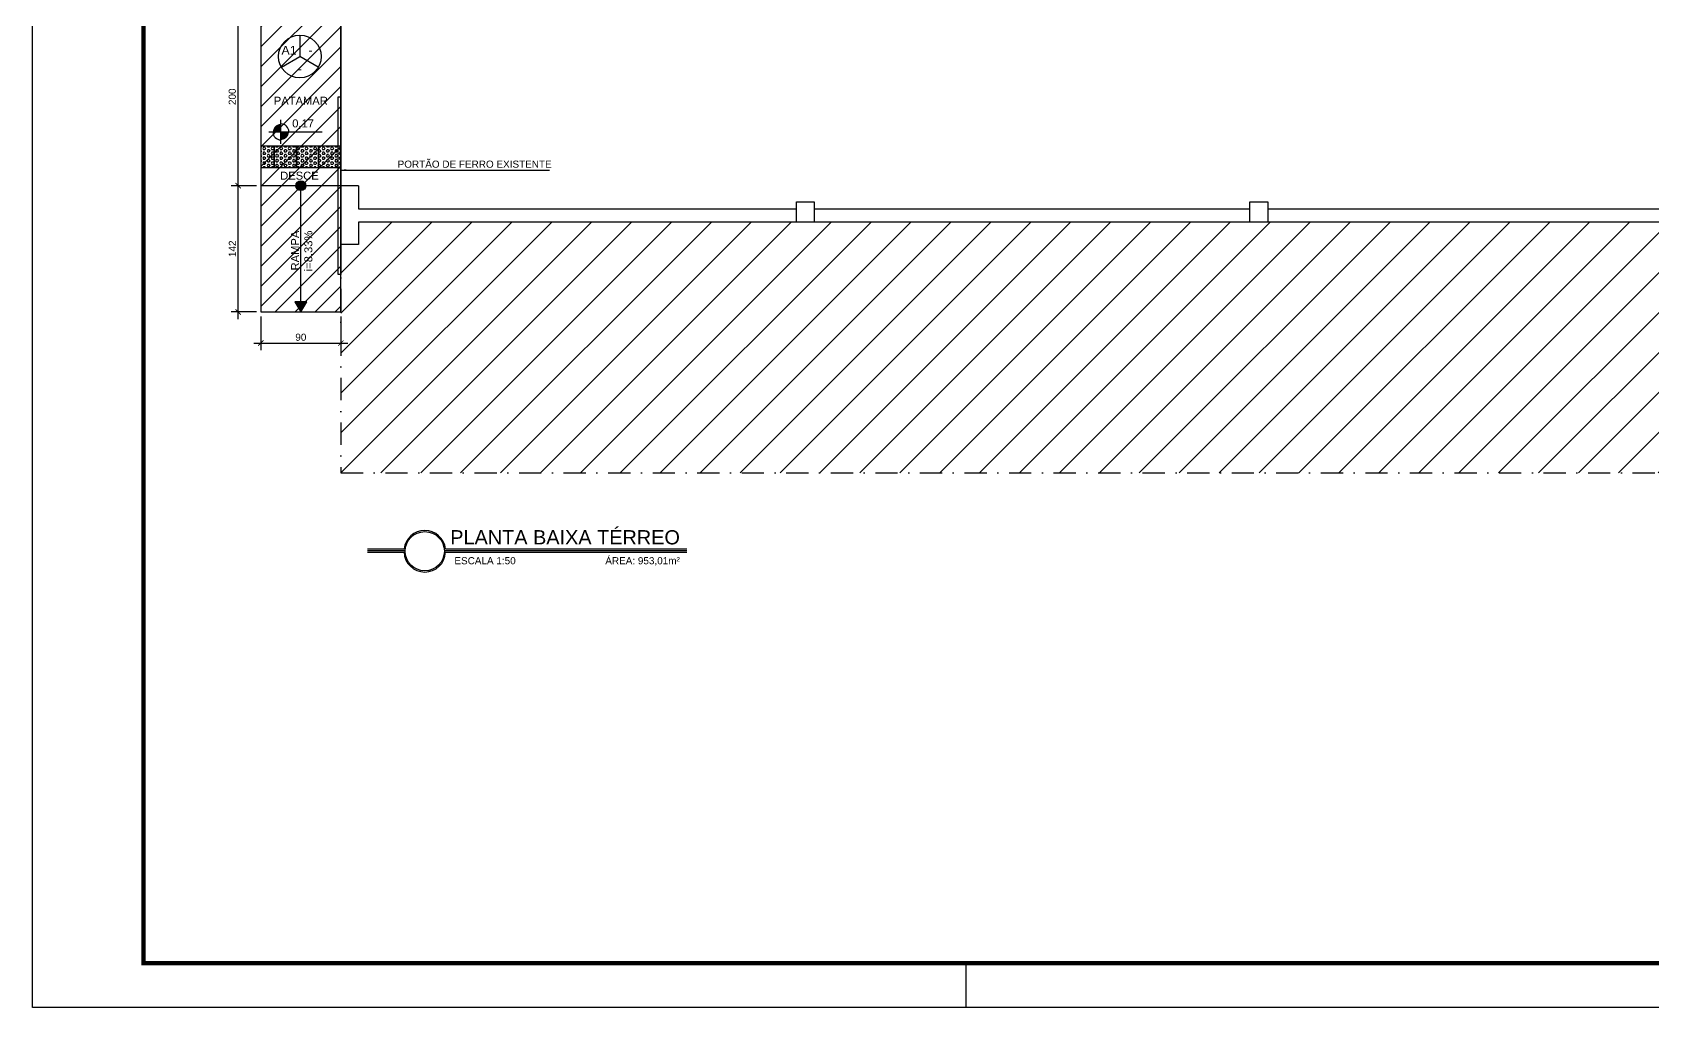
# Model space of a CAD drawing. Header units: millimetres. Extents: x 175 to 8625, y 306 to 3276.
# Drawn here: x 175 to 1997, y 306 to 1403 of the extents above; entities that cross this region are included whole.
import ezdxf
from ezdxf.enums import TextEntityAlignment as Align

# ---------------------------------------------------------------- set-up
doc = ezdxf.new("R2010")
doc.units = ezdxf.units.MM
doc.linetypes.add('DASHDOT2', pattern=[0.5, 0.25, -0.125, 0, -0.125])
for name, color, linetype in [('construir', 10, 'Continuous'), ('COTA', 8, 'Continuous'), ('Desníveis', 8, 'Continuous'), ('Esquadrias', 4, 'Continuous'), ('Estrutura', 49, 'Continuous'), ('HACHURA', 8, 'Continuous'), ('LAYOUT', 7, 'Continuous'), ('LEGENDA', 7, 'Continuous'), ('PAREDE', 5, 'Continuous'), ('PISO', 3, 'Continuous'), ('PISO02', 8, 'Continuous'), ('PODOTÁTIL INTERNO', 142, 'Continuous'), ('Texto', 7, 'Continuous')]:
    doc.layers.add(name, color=color, linetype=linetype)
doc.styles.add('ARIAL', font='Arial.ttf')
doc.dimstyles.new('COTA 50', dxfattribs={"dimscale": 0.5, "dimtxt": 16, "dimasz": 12, "dimexe": 16, "dimexo": 10, "dimgap": 5, "dimtad": 1, "dimrnd": 0.5, "dimtxsty": 'ARIAL', "dimblk": 'ARCHTICK', "dimcen": 2.5, "dimdle": 16, "dimclrd": 8, "dimclre": 8, "dimclrt": 7, "dimadec": 0, "dimazin": 0, "dimtfac": 1, "dimtmove": 1, "dimatfit": 3, "dimfxl": 1, "dimarcsym": 0})

# ---------------------------------------------------------------- blocks, each defined once
blk = doc.blocks.new('A1 sem aba')
at = {"layer": 'LEGENDA'}
blk.add_line((-148, 1), (-148, 0), dxfattribs=at)
blk.add_lwpolyline([(-169, 59.4), (0, 59.4), (0, 0), (-169, 0), (-169, 59.4)], close=True, dxfattribs=at)
at = {"layer": 'LEGENDA', "const_width": 0.1}
blk.add_lwpolyline([(-1, 58.4), (-1, 1), (-166.5, 1), (-166.5, 58.4)], close=True, dxfattribs=at)
blk = doc.blocks.new('_ArchTick')
at = {"layer": 'Texto', "color": 0, "const_width": 0.15}
blk.add_lwpolyline([(-0.5, -0.5), (0.5, 0.5)], dxfattribs=at)
blk = doc.blocks.new('*D256')
at = {"layer": 'COTA', "color": 8, "lineweight": -2, "transparency": 16777216}
for p, q in [((432.1, 1083.6), (432.1, 1045.6)), ((522.1, 1083.6), (522.1, 1045.6)), ((424.1, 1053.6), (530.1, 1053.6))]:
    blk.add_line(p, q, dxfattribs=at)
at = {"layer": 'Defpoints', "color": 0, "lineweight": -3, "transparency": 16777216}
for p in [(432.1, 1088.6), (522.1, 1088.6), (522.1, 1053.6)]:
    blk.add_point(p, dxfattribs=at)
at = {"layer": 'COTA', "color": 8, "lineweight": -2, "transparency": 16777216, "xscale": 6, "yscale": 6, "zscale": 6, "rotation": 180}
blk.add_blockref('_ArchTick', (432.1, 1053.6), dxfattribs=at)
at = {"layer": 'COTA', "color": 8, "lineweight": -2, "transparency": 16777216, "xscale": 6, "yscale": 6, "zscale": 6}
blk.add_blockref('_ArchTick', (522.1, 1053.6), dxfattribs=at)
at = {"layer": 'COTA', "color": 7, "lineweight": -2, "transparency": 16777216, "insert": (477.1, 1060.1), "char_height": 8, "attachment_point": 5, "style": 'ARIAL'}
blk.add_mtext('90', dxfattribs=at)
blk = doc.blocks.new('*D257')
at = {"layer": 'COTA', "color": 8, "lineweight": -2, "transparency": 16777216}
for p, q in [((427.1, 1230.6), (398.6, 1230.6)), ((406.6, 1080.6), (406.6, 1238.6)), ((427.1, 1088.6), (398.6, 1088.6))]:
    blk.add_line(p, q, dxfattribs=at)
at = {"layer": 'Defpoints', "color": 0, "lineweight": -3, "transparency": 16777216}
for p in [(406.6, 1230.6), (432.1, 1230.6), (432.1, 1088.6)]:
    blk.add_point(p, dxfattribs=at)
at = {"layer": 'COTA', "color": 8, "lineweight": -2, "transparency": 16777216, "xscale": 6, "yscale": 6, "zscale": 6}
for p, rotation in [((406.6, 1230.6), 90), ((406.6, 1088.6), 270)]:
    blk.add_blockref('_ArchTick', p, dxfattribs=dict(at, rotation=rotation))
at = {"layer": 'COTA', "color": 7, "lineweight": -2, "transparency": 16777216, "insert": (400.1, 1159.6), "char_height": 8, "attachment_point": 5, "rotation": 90, "style": 'ARIAL'}
blk.add_mtext('142', dxfattribs=at)
blk = doc.blocks.new('*D258')
at = {"layer": 'COTA', "color": 8, "lineweight": -2, "transparency": 16777216}
for p, q in [((427.1, 1430.6), (398.6, 1430.6)), ((406.6, 1222.6), (406.6, 1438.6)), ((427.1, 1230.6), (398.6, 1230.6))]:
    blk.add_line(p, q, dxfattribs=at)
at = {"layer": 'Defpoints', "color": 0, "lineweight": -3, "transparency": 16777216}
for p in [(406.6, 1430.6), (432.1, 1430.6), (432.1, 1230.6)]:
    blk.add_point(p, dxfattribs=at)
at = {"layer": 'COTA', "color": 8, "lineweight": -2, "transparency": 16777216, "xscale": 6, "yscale": 6, "zscale": 6}
for p, rotation in [((406.6, 1430.6), 90), ((406.6, 1230.6), 270)]:
    blk.add_blockref('_ArchTick', p, dxfattribs=dict(at, rotation=rotation))
at = {"layer": 'COTA', "color": 7, "lineweight": -2, "transparency": 16777216, "insert": (400, 1330.6), "char_height": 8, "attachment_point": 5, "rotation": 90, "style": 'ARIAL'}
blk.add_mtext('200', dxfattribs=at)
blk = doc.blocks.new('A$C1DFB60F3')
at = {"layer": 'Texto', "color": 0, "linetype": 'ByBlock'}
for p, q in [((0, -13.5), (0, 13.5)), ((-13.5, 0), (46.5, 0))]:
    blk.add_line(p, q, dxfattribs=at)
at = {"layer": 'Texto', "color": 0, "linetype": 'ByBlock', "const_width": 9}
for points in [[(-4.5, 0, -0.414214), (0, 4.5, -0.618034)], [(0, -4.5, 0.414214), (4.5, 0, 0.618034)]]:
    blk.add_lwpolyline(points, format="xyb", dxfattribs=at)
at = {"layer": 'Texto', "color": 0, "linetype": 'ByBlock'}
for start, end in [(0, 90), (180, 270)]:
    blk.add_arc((0, 0), 9, start, end, dxfattribs=at)
at = {"layer": 'Texto', "color": 0, "linetype": 'ByBlock', "style": 'ARIAL'}
blk.add_attdef('0,00', (12.7, 5.1), '', height=9, dxfattribs=at)
blk = doc.blocks.new('PIZZA')
at = {"layer": 'Texto'}
for points in [[(0, 12), (0, 0)], [(-10.39, -6), (0, 0)], [(10.39, -6), (0, 0)]]:
    blk.add_lwpolyline(points, dxfattribs=at)
blk.add_circle((0, 0), 12, dxfattribs=at)
at = {"layer": 'Texto', "style": 'ARIAL'}
for tag, p in [('A1', (-6.06, 3.5)), ('B1', (6.06, 3.5)), ('C1', (0, -7))]:
    blk.add_attdef(tag, text='', height=5, dxfattribs=at).set_placement(p, align=Align.MIDDLE_CENTER)

msp = doc.modelspace()

# ---------------------------------------------------------------- hatches: boundary and pattern name
at = {"layer": 'construir'}
h = msp.add_hatch(dxfattribs=at)
h.set_pattern_fill('ANSI31', color=256, scale=5, style=0)
h.set_pattern_definition([(45, (-3820.442, -9443.89), (-11.22532, 11.22532), [])])
h.paths.add_polyline_path([(522.133, 1450.603), (432.133, 1450.603), (432.133, 1088.603), (522.133, 1088.603)])
at = {"layer": 'HACHURA'}
h = msp.add_hatch(dxfattribs=at)
h.set_pattern_fill('ANSI31', color=256, scale=10, style=0)
h.set_pattern_definition([(45, (522.133, 907.617), (-22.45064, 22.45064), [])])
h.paths.add_polyline_path([(3069.133, 1189.603), (2972.133, 1189.603, 0.4054525), (3069.133, 1089.648)], flags=17)
h.paths.add_polyline_path([(5656.807, 1179.603), (5640.133, 1179.603), (5640.133, 907.617), (5656.807, 907.617)])
h.paths.add_polyline_path([(5640.133, 1179.603), (5600.133, 1179.603), (5600.133, 907.617), (5640.133, 907.617)])
h.paths.add_polyline_path([(5588.133, 1179.603), (5173.133, 1179.603), (5147.133, 1179.603), (5147.133, 1169.603), (5147.133, 907.617), (5588.133, 907.617)])
h.paths.add_polyline_path([(5147.133, 1169.603), (5127.133, 1169.603), (5127.133, 1189.603), (4382.133, 1189.603), (4382.133, 1139.603), (4367.133, 1139.603), (4367.133, 1189.603), (3092.133, 1189.603), (3074.633, 1189.603), (3072.133, 1189.603), (3072.133, 1089.603), (3069.133, 1089.603), (3069.133, 1089.648, -0.4054525), (2972.133, 1189.603), (542.133, 1189.603), (542.133, 1164.603), (522.133, 1164.603), (522.133, 907.617), (5147.133, 907.617)])
h.paths.add_polyline_path([(3072.133, 1189.603), (3069.133, 1189.603), (3069.133, 1089.648, 0.00750127), (3072.133, 1089.603)], flags=17)
h.paths.add_polyline_path([(5600.133, 1179.603), (5588.133, 1179.603), (5588.133, 907.617), (5600.133, 907.617)])
at = {"layer": 'LAYOUT'}
h = msp.add_hatch(color=256, dxfattribs=at)
edge = h.paths.add_edge_path()
edge.add_arc((477.133, 1230.603), 5.55, 0, 360)
msp.add_hatch(color=256, dxfattribs=at).paths.add_polyline_path([(477.133, 1088.603), (483.754, 1100.07), (470.513, 1100.07)])
at = {"layer": 'PODOTÁTIL INTERNO'}
h = msp.add_hatch(dxfattribs=at)
h.set_pattern_fill('HEX', color=256, scale=0.5, angle=180, style=0, double=1)
h.set_pattern_definition([(180, (-4816.33, -13439.5415), (-1e-15, -2.74963), [1.5875, -3.175]), (-60, (-4816.33, -13439.5415), (2.38124943, 1.374815), [1.5875, -3.175]), (-120, (-4817.9175, -13439.5415), (2.38124943, -1.374815), [1.5875, -3.175])])
h.paths.add_polyline_path([(447.133, 1275.603), (472.133, 1275.603), (472.133, 1250.603), (447.133, 1250.603)])
h.paths.add_polyline_path([(472.133, 1275.603), (497.133, 1275.603), (497.133, 1250.603), (472.133, 1250.603)])
h.paths.add_polyline_path([(497.133, 1275.603), (522.133, 1275.603), (522.133, 1250.603), (497.133, 1250.603)])
h.paths.add_polyline_path([(432.133, 1275.603), (432.133, 1250.603), (447.133, 1250.603), (447.133, 1275.603)])

# ---------------------------------------------------------------- linework, layer by layer
at = {"layer": 'construir'}
msp.add_lwpolyline([(522.133, 1450.603), (432.133, 1450.603), (432.133, 1088.603), (522.133, 1088.603)], close=True, dxfattribs=at)
at = {"layer": 'Desníveis'}
msp.add_line((522.133, 1450.603), (522.133, 1230.603), dxfattribs=at)
at = {"layer": 'Esquadrias'}
msp.add_lwpolyline([(519.133, 1330.603), (522.133, 1330.603), (522.133, 1130.603), (519.133, 1130.603), (519.133, 1330.603)], dxfattribs=at)
at = {"layer": 'Estrutura', "linetype": 'Continuous'}
for points in [[(1034.633, 1212.603), (1054.633, 1212.603), (1054.633, 1189.603), (1034.633, 1189.603)], [(1544.633, 1212.603), (1564.633, 1212.603), (1564.633, 1189.603), (1544.633, 1189.603)]]:
    msp.add_lwpolyline(points, close=True, dxfattribs=at)
at = {"layer": 'LAYOUT'}
msp.add_lwpolyline([(477.133, 1088.603), (477.133, 1230.603)], dxfattribs=at)
msp.add_lwpolyline([(477.133, 1088.603), (483.754, 1100.07), (470.513, 1100.07)], close=True, dxfattribs=at)
msp.add_circle((477.133, 1230.603), 5.55, dxfattribs=at)
at = {"layer": 'LEGENDA', "color": 8}
for p, q in [((552.011, 822.073), (593.25, 822.073)), ((552.011, 820.206), (594.518, 820.206)), ((638.495, 820.206), (911.11, 820.206)), ((639.763, 822.073), (911.11, 822.073)), ((552.011, 818.339), (593.135, 818.339)), ((639.879, 818.339), (911.11, 818.339))]:
    msp.add_line(p, q, dxfattribs=at)
msp.add_circle((616.507, 819.487), 22, dxfattribs=at)
for start, end in [(6.343055, 173.656945), (182.81223, 357.18777)]:
    msp.add_arc((616.507, 819.487), 23.4, start, end, dxfattribs=at)
at = {"layer": 'PAREDE'}
msp.add_line((542.133, 1230.603), (522.133, 1230.603), dxfattribs=at)
at = {"layer": 'PAREDE', "linetype": 'Continuous'}
for points in [[(2584.633, 1204.603), (2972.133, 1204.603), (2972.133, 1189.603), (542.133, 1189.603), (542.133, 1164.603), (522.133, 1164.603), (522.133, 1230.603)], [(542.133, 1230.603), (542.133, 1204.603), (1034.633, 1204.603)], [(1054.633, 1204.603), (1544.633, 1204.603)], [(1564.633, 1204.603), (2054.633, 1204.603)]]:
    msp.add_lwpolyline(points, dxfattribs=at)
at = {"layer": 'PAREDE', "linetype": 'DASHDOT2', "ltscale": 100}
msp.add_lwpolyline([(522.133, 1164.603), (522.133, 907.617), (5656.807, 907.617), (5656.807, 1179.603)], dxfattribs=at)
at = {"layer": 'PISO'}
msp.add_lwpolyline([(522.133, 1450.603), (432.133, 1450.603), (432.133, 1230.603)], dxfattribs=at)
msp.add_lwpolyline([(432.133, 1230.603), (432.133, 1088.603), (522.133, 1088.603), (522.133, 1230.603)], close=True, dxfattribs=at)
at = {"layer": 'PISO02'}
msp.add_lwpolyline([(432.133, 1275.603), (447.133, 1275.603), (447.133, 1250.603), (432.133, 1250.603)], dxfattribs=at)
for points in [[(447.133, 1275.603), (472.133, 1275.603), (472.133, 1250.603), (447.133, 1250.603)], [(472.133, 1275.603), (497.133, 1275.603), (497.133, 1250.603), (472.133, 1250.603)], [(497.133, 1275.603), (522.133, 1275.603), (522.133, 1250.603), (497.133, 1250.603)]]:
    msp.add_lwpolyline(points, close=True, dxfattribs=at)

# ---------------------------------------------------------------- block references
at = {"layer": 'LEGENDA', "xscale": 49.99999999947613, "yscale": 49.99999999947613, "zscale": 49.99999999947613}
msp.add_blockref('A1 sem aba', (8625.17, 306.203), dxfattribs=at)
at = {"layer": 'LEGENDA'}
msp.add_blockref('A$C1DFB60F3', (454.691, 1291.063), dxfattribs=at).add_auto_attribs({'0,00': '0,17'})
at = {"layer": 'Texto', "xscale": 2, "yscale": 2, "zscale": 2}
msp.add_blockref('PIZZA', (475.938, 1375.859), dxfattribs=at).add_auto_attribs({'C1': '-', 'B1': '-', 'A1': 'A1'})

# ---------------------------------------------------------------- texts
at = {"layer": 'COTA', "color": 7, "insert": (585.972, 1250.692), "char_height": 8, "width": 206.29973, "attachment_point": 7, "style": 'ARIAL'}
msp.add_mtext('PORTÃO DE FERRO EXISTENTE', dxfattribs=at)
at = {"layer": 'LEGENDA', "style": 'ARIAL'}
for s, height, p in [('PLANTA BAIXA TÉRREO', 16, (645.113, 827.169)), ('ESCALA 1:50', 8, (649.819, 804.806))]:
    msp.add_text(s, height=height, dxfattribs=at).set_placement(p)
msp.add_text('ÁREA: 953,01m²', height=8, dxfattribs=at).set_placement((903.379, 804.806), align=Align.RIGHT)
at = {"layer": 'Texto', "style": 'ARIAL'}
msp.add_text('DESCE', height=9, dxfattribs=at).set_placement((475.5, 1241.852), align=Align.MIDDLE_CENTER)
at = {"layer": 'Texto', "linetype": 'ByBlock', "style": 'ARIAL'}
msp.add_text('i=8,33%%%', height=9, rotation=90, dxfattribs=at).set_placement((492.723, 1180.068), align=Align.BOTTOM_RIGHT)
at = {"layer": 'Texto', "linetype": 'ByBlock', "insert": (477.069, 1330.626), "char_height": 9, "width": 33.78581, "attachment_point": 2, "style": 'ARIAL'}
msp.add_mtext('PATAMAR', dxfattribs=at)
at = {"layer": 'Texto', "linetype": 'ByBlock', "insert": (466.11, 1157.641), "char_height": 9, "width": 33.78581, "attachment_point": 2, "rotation": 90, "style": 'ARIAL'}
msp.add_mtext('RAMPA', dxfattribs=at)

# ---------------------------------------------------------------- dimensions: what is measured, and where the dimension line sits
at = {"layer": 'COTA'}
for base, p1, p2, picture, middle in [((406.633, 1430.603), (432.133, 1230.603), (432.133, 1430.603), '*D258', (400.048, 1330.603)), ((406.633, 1230.603), (432.133, 1088.603), (432.133, 1230.603), '*D257', (400.116, 1159.603))]:
    dim = msp.add_linear_dim(base=base, p1=p1, p2=p2, angle=90, dimstyle='COTA 50', dxfattribs=at)
    dim.commit()
    dim.dimension.update_dxf_attribs({"geometry": picture, "text_midpoint": middle})
dim = msp.add_linear_dim(base=(522.133, 1053.557), p1=(432.133, 1088.603), p2=(522.133, 1088.603), dimstyle='COTA 50', dxfattribs=at)
dim.commit()
dim.dimension.update_dxf_attribs({"geometry": '*D256', "text_midpoint": (477.133, 1060.142)})

# ---------------------------------------------------------------- leaders
at = {"layer": 'COTA', "annotation_type": 0, "has_hookline": 1, "hookline_direction": 0, "text_width": 170.805}
msp.add_leader([(522.133, 1248.192), (583.472, 1248.192)], dimstyle='COTA 50', override={"dimgap": 5, "dimtad": 1}, dxfattribs=at)

doc.saveas('drawing.dxf')
